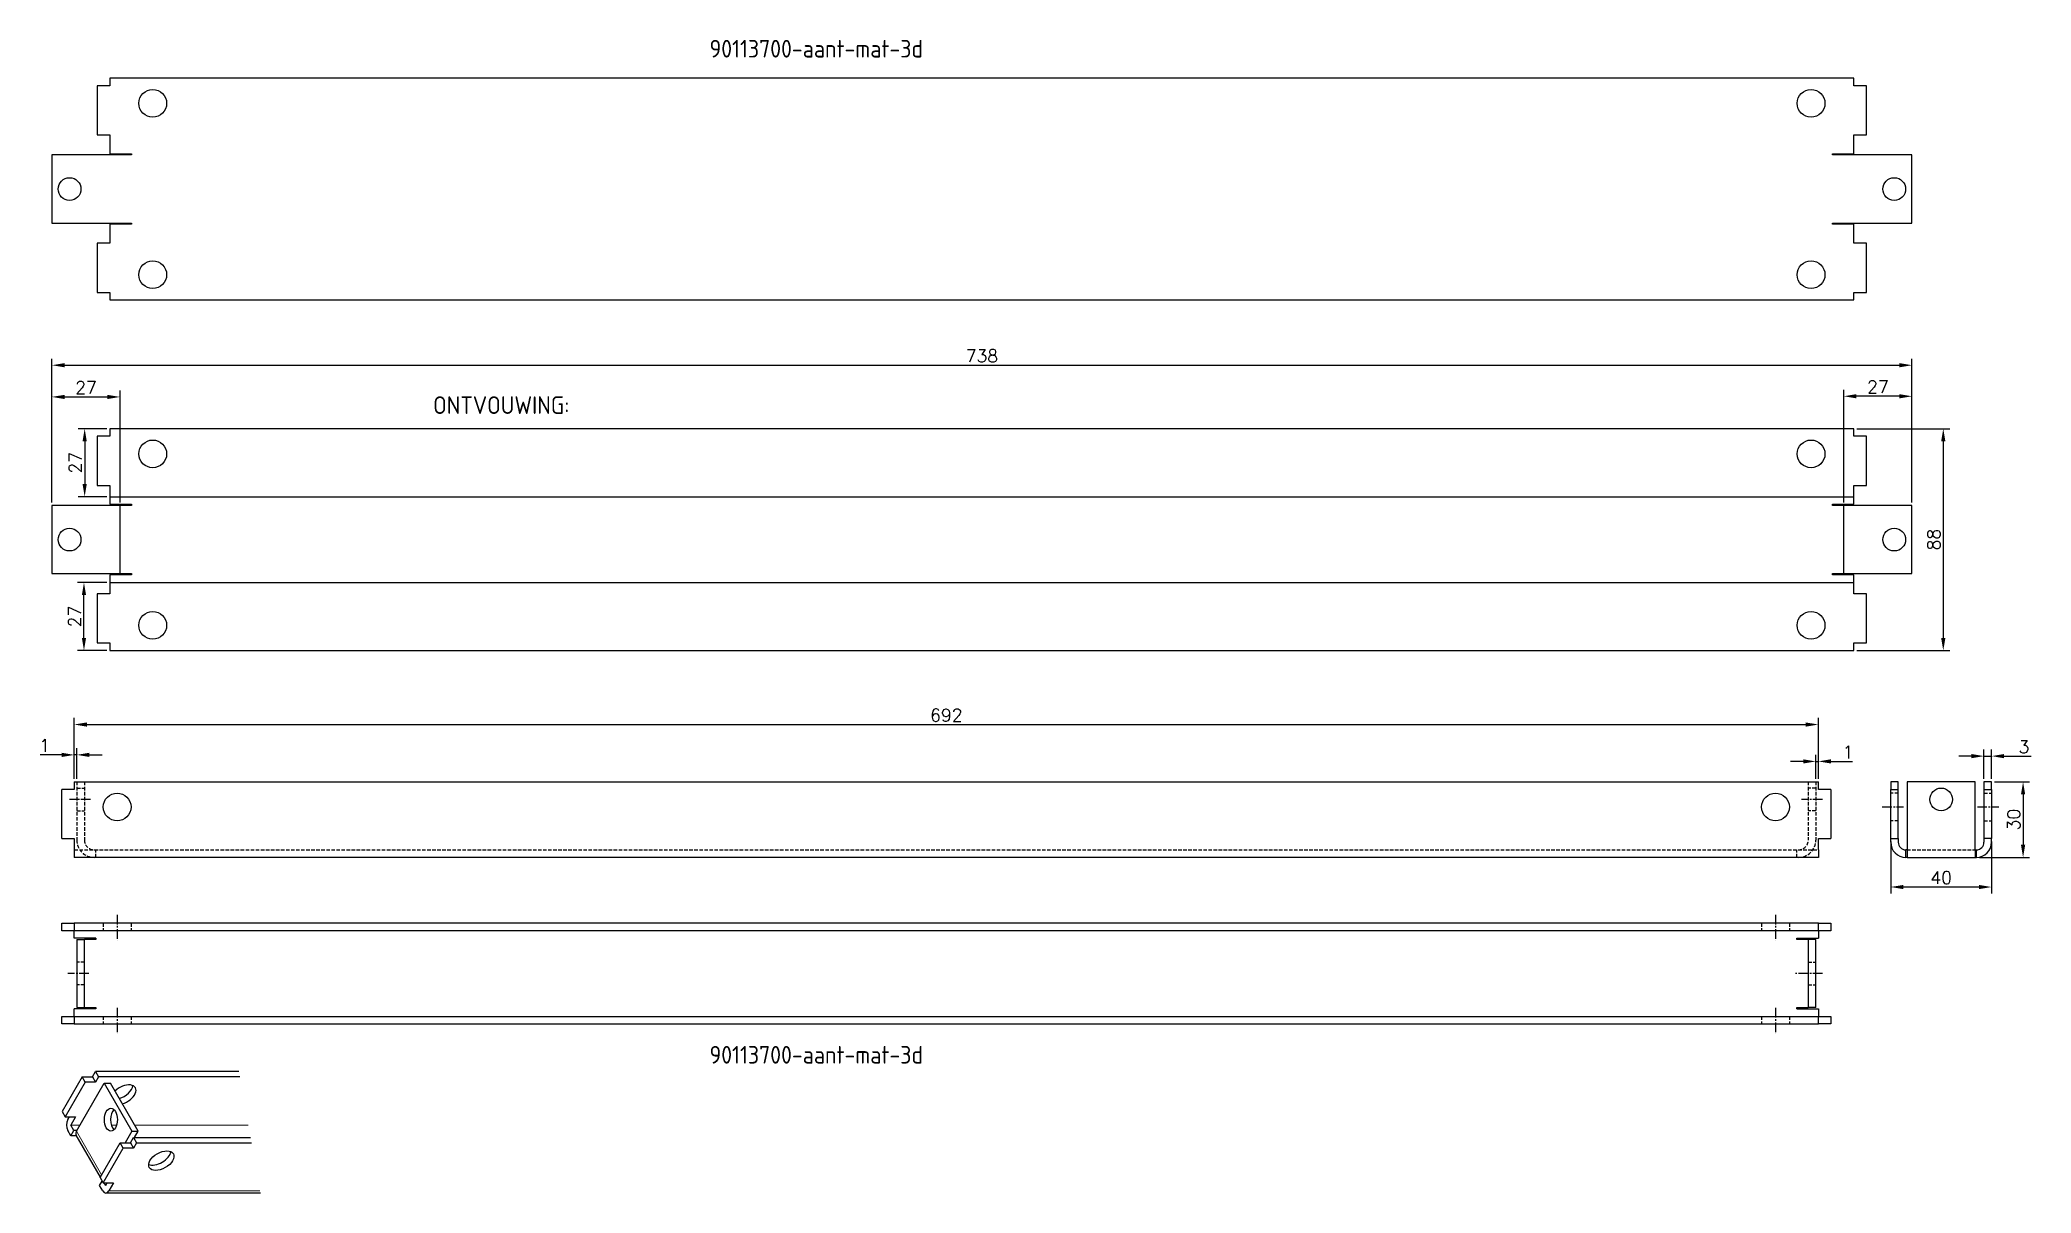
# Model space of a CAD drawing. Extents: x 3857 to 4647, y 162 to 620.
import ezdxf

# ---------------------------------------------------------------- set-up
doc = ezdxf.new("R2010")
doc.units = 0
doc.header["$LTSCALE"] = 0.2
doc.linetypes.add('Aslijn', pattern=[28.575, 19.05, -3.175, 3.175, -3.175])
doc.linetypes.add('Streeplijn', pattern=[10, 7, -3])
doc.layers.get('DEFPOINTS').update_dxf_attribs({"linetype": 'CONTINUOUS'})
for name, color, linetype in [('50VOL', 13, 'CONTINUOUS'), ('70VOL', 5, 'CONTINUOUS'), ('7A', 4, 'Aslijn'), ('AM_3', 6, 'Streeplijn'), ('BRANDLIJN', 93, 'CONTINUOUS')]:
    doc.layers.add(name, color=color, linetype=linetype)
doc.layers.add('Visible Narrow (ISO)', color=7, linetype='CONTINUOUS', lineweight=5)
doc.styles.add('ROMANS', font='romans.shx')
doc.styles.get("Standard").update_dxf_attribs({"font": 'isocp.shx'})
doc.dimstyles.new('1_OP_02$0', dxfattribs={"dimscale": 2, "dimtxt": 2.5, "dimasz": 2.5, "dimexe": 1.3, "dimexo": 0.6, "dimgap": 0.6, "dimtad": 1, "dimdec": 1, "dimdsep": 46, "dimtxsty": 'ROMANS', "dimcen": -1.5, "dimclrd": 150, "dimclre": 150, "dimclrt": 5, "dimadec": 0, "dimazin": 0, "dimtfac": 1, "dimtdec": 1, "dimtmove": 0, "dimatfit": 3, "dimfxl": 0, "dimtolj": 1, "dimtzin": 0, "dimarcsym": 0})

# ---------------------------------------------------------------- blocks, each defined once
blk = doc.blocks.new('*D2')
at = {"layer": '70VOL', "color": 150, "lineweight": -2}
for p, q in [((3870.41, 326.88), (3870.41, 350.99)), ((3875.41, 348.39), (4557.41, 348.39)), ((4562.41, 326.88), (4562.41, 350.99))]:
    blk.add_line(p, q, dxfattribs=at)
at = {"layer": '70VOL', "color": 150}
for points in [[(3875.41, 349.22), (3875.41, 347.55), (3870.41, 348.39)], [(4557.41, 349.22), (4557.41, 347.55), (4562.41, 348.39)]]:
    blk.add_solid(points, dxfattribs=at)
at = {"layer": 'DEFPOINTS', "color": 0}
for p in [(4562.41, 348.39), (3870.41, 325.68), (4562.41, 325.68)]:
    blk.add_point(p, dxfattribs=at)
at = {"layer": '70VOL', "color": 5, "insert": (4216.41, 352.09), "char_height": 5, "attachment_point": 5, "style": 'ROMANS'}
blk.add_mtext('\\A1;692', dxfattribs=at)
blk = doc.blocks.new('*D3')
at = {"layer": '70VOL', "color": 150, "lineweight": -2}
for p, q in [((4632.33, 325.68), (4646.25, 325.68)), ((4643.65, 320.68), (4643.65, 300.68)), ((4626.33, 295.68), (4646.25, 295.68))]:
    blk.add_line(p, q, dxfattribs=at)
at = {"layer": '70VOL', "color": 150}
for points in [[(4642.81, 320.68), (4644.48, 320.68), (4643.65, 325.68)], [(4642.81, 300.68), (4644.48, 300.68), (4643.65, 295.68)]]:
    blk.add_solid(points, dxfattribs=at)
at = {"layer": 'DEFPOINTS', "color": 0}
for p in [(4631.13, 325.68), (4625.13, 295.68), (4643.65, 295.68)]:
    blk.add_point(p, dxfattribs=at)
at = {"layer": '70VOL', "color": 5, "insert": (4639.95, 310.68), "char_height": 5, "attachment_point": 5, "rotation": 90, "style": 'ROMANS'}
blk.add_mtext('\\A1;30', dxfattribs=at)
blk = doc.blocks.new('*D4')
at = {"layer": '70VOL', "color": 150, "lineweight": -2}
for p, q in [((4591.13, 301.98), (4591.13, 281.33)), ((4631.13, 301.98), (4631.13, 281.33)), ((4626.13, 283.93), (4596.13, 283.93))]:
    blk.add_line(p, q, dxfattribs=at)
at = {"layer": '70VOL', "color": 150}
for points in [[(4596.13, 284.76), (4596.13, 283.09), (4591.13, 283.93)], [(4626.13, 284.76), (4626.13, 283.09), (4631.13, 283.93)]]:
    blk.add_solid(points, dxfattribs=at)
at = {"layer": 'DEFPOINTS', "color": 0}
for p in [(4591.13, 303.18), (4631.13, 303.18), (4591.13, 283.93)]:
    blk.add_point(p, dxfattribs=at)
at = {"layer": '70VOL', "color": 5, "insert": (4611.13, 287.63), "char_height": 5, "attachment_point": 5, "style": 'ROMANS'}
blk.add_mtext('\\A1;40', dxfattribs=at)
blk = doc.blocks.new('*D5')
at = {"layer": '70VOL', "color": 150, "lineweight": -2}
for p, q in [((4556.41, 333.76), (4551.41, 333.76)), ((4561.41, 326.88), (4561.41, 336.36)), ((4561.41, 333.76), (4562.41, 333.76)), ((4562.41, 326.88), (4562.41, 336.36)), ((4567.41, 333.76), (4576, 333.76))]:
    blk.add_line(p, q, dxfattribs=at)
at = {"layer": '70VOL', "color": 150}
for points in [[(4556.41, 334.59), (4556.41, 332.93), (4561.41, 333.76)], [(4567.41, 334.59), (4567.41, 332.93), (4562.41, 333.76)]]:
    blk.add_solid(points, dxfattribs=at)
at = {"layer": 'DEFPOINTS', "color": 0}
for p in [(4562.41, 333.76), (4561.41, 325.68), (4562.41, 325.68)]:
    blk.add_point(p, dxfattribs=at)
at = {"layer": '70VOL', "color": 5, "insert": (4574.21, 337.46), "char_height": 5, "attachment_point": 5, "style": 'ROMANS'}
blk.add_mtext('\\A1;1', dxfattribs=at)
blk = doc.blocks.new('*D6')
at = {"layer": '70VOL', "color": 150, "lineweight": -2}
for p, q in [((4623.13, 335.86), (4618.13, 335.86)), ((4628.13, 326.88), (4628.13, 338.46)), ((4628.13, 335.86), (4631.13, 335.86)), ((4631.13, 326.88), (4631.13, 338.46)), ((4636.13, 335.86), (4646.86, 335.86))]:
    blk.add_line(p, q, dxfattribs=at)
at = {"layer": '70VOL', "color": 150}
for points in [[(4623.13, 336.69), (4623.13, 335.02), (4628.13, 335.86)], [(4636.13, 336.69), (4636.13, 335.02), (4631.13, 335.86)]]:
    blk.add_solid(points, dxfattribs=at)
at = {"layer": 'DEFPOINTS', "color": 0}
for p in [(4631.13, 335.86), (4628.13, 325.68), (4631.13, 325.68)]:
    blk.add_point(p, dxfattribs=at)
at = {"layer": '70VOL', "color": 5, "insert": (4643.99, 339.56), "char_height": 5, "attachment_point": 5, "style": 'ROMANS'}
blk.add_mtext('\\A1;3', dxfattribs=at)
blk = doc.blocks.new('*D7')
at = {"layer": '70VOL', "color": 150, "lineweight": -2}
for p, q in [((3883.34, 465.75), (3871.92, 465.75)), ((3874.52, 460.75), (3874.52, 443.75)), ((3883.34, 438.75), (3871.92, 438.75))]:
    blk.add_line(p, q, dxfattribs=at)
at = {"layer": '70VOL', "color": 150}
for points in [[(3873.68, 460.75), (3875.35, 460.75), (3874.52, 465.75)], [(3873.68, 443.75), (3875.35, 443.75), (3874.52, 438.75)]]:
    blk.add_solid(points, dxfattribs=at)
at = {"layer": 'DEFPOINTS', "color": 0}
for p in [(3884.54, 465.75), (3874.52, 438.75), (3884.54, 438.75)]:
    blk.add_point(p, dxfattribs=at)
at = {"layer": '70VOL', "color": 5, "insert": (3870.82, 452.25), "char_height": 5, "attachment_point": 5, "rotation": 90, "style": 'ROMANS'}
blk.add_mtext('\\A1;27', dxfattribs=at)
blk = doc.blocks.new('*D8')
at = {"layer": '70VOL', "color": 150, "lineweight": -2}
for p, q in [((3883.34, 404.74), (3871.64, 404.74)), ((3874.24, 382.74), (3874.24, 399.74)), ((3883.34, 377.74), (3871.64, 377.74))]:
    blk.add_line(p, q, dxfattribs=at)
at = {"layer": '70VOL', "color": 150}
for points in [[(3873.4, 399.74), (3875.07, 399.74), (3874.24, 404.74)], [(3873.4, 382.74), (3875.07, 382.74), (3874.24, 377.74)]]:
    blk.add_solid(points, dxfattribs=at)
at = {"layer": 'DEFPOINTS', "color": 0}
for p in [(3874.24, 404.74), (3884.54, 404.74), (3884.54, 377.74)]:
    blk.add_point(p, dxfattribs=at)
at = {"layer": '70VOL', "color": 5, "insert": (3870.54, 391.24), "char_height": 5, "attachment_point": 5, "rotation": 90, "style": 'ROMANS'}
blk.add_mtext('\\A1;27', dxfattribs=at)
blk = doc.blocks.new('*D9')
at = {"layer": '70VOL', "color": 150, "lineweight": -2}
for p, q in [((3861.54, 436.44), (3861.54, 493.52)), ((3866.54, 490.92), (4594.54, 490.92)), ((4599.54, 436.44), (4599.54, 493.52))]:
    blk.add_line(p, q, dxfattribs=at)
at = {"layer": '70VOL', "color": 150}
for points in [[(3866.54, 491.76), (3866.54, 490.09), (3861.54, 490.92)], [(4594.54, 491.76), (4594.54, 490.09), (4599.54, 490.92)]]:
    blk.add_solid(points, dxfattribs=at)
at = {"layer": 'DEFPOINTS', "color": 0}
for p in [(4599.54, 490.92), (3861.54, 435.24), (4599.54, 435.24)]:
    blk.add_point(p, dxfattribs=at)
at = {"layer": '70VOL', "color": 5, "insert": (4230.54, 494.62), "char_height": 5, "attachment_point": 5, "style": 'ROMANS'}
blk.add_mtext('\\A1;738', dxfattribs=at)
blk = doc.blocks.new('*D10')
at = {"layer": '70VOL', "color": 150, "lineweight": -2}
for p, q in [((4577.74, 465.75), (4614.58, 465.75)), ((4611.98, 460.75), (4611.98, 382.74)), ((4577.74, 377.74), (4614.58, 377.74))]:
    blk.add_line(p, q, dxfattribs=at)
at = {"layer": '70VOL', "color": 150}
for points in [[(4611.15, 460.75), (4612.82, 460.75), (4611.98, 465.75)], [(4611.15, 382.74), (4612.82, 382.74), (4611.98, 377.74)]]:
    blk.add_solid(points, dxfattribs=at)
at = {"layer": 'DEFPOINTS', "color": 0}
for p in [(4576.54, 465.75), (4576.54, 377.74), (4611.98, 377.74)]:
    blk.add_point(p, dxfattribs=at)
at = {"layer": '70VOL', "color": 5, "insert": (4608.28, 421.74), "char_height": 5, "attachment_point": 5, "rotation": 90, "style": 'ROMANS'}
blk.add_mtext('\\A1;88', dxfattribs=at)
blk = doc.blocks.new('*D11')
at = {"layer": '70VOL', "color": 150, "lineweight": -2}
for p, q in [((4572.54, 436.44), (4572.54, 481.21)), ((4594.54, 478.61), (4577.54, 478.61)), ((4599.54, 436.44), (4599.54, 481.21))]:
    blk.add_line(p, q, dxfattribs=at)
at = {"layer": '70VOL', "color": 150}
for points in [[(4577.54, 479.44), (4577.54, 477.77), (4572.54, 478.61)], [(4594.54, 479.44), (4594.54, 477.77), (4599.54, 478.61)]]:
    blk.add_solid(points, dxfattribs=at)
at = {"layer": 'DEFPOINTS', "color": 0}
for p in [(4572.54, 478.61), (4572.54, 435.24), (4599.54, 435.24)]:
    blk.add_point(p, dxfattribs=at)
at = {"layer": '70VOL', "color": 5, "insert": (4586.04, 482.31), "char_height": 5, "attachment_point": 5, "style": 'ROMANS'}
blk.add_mtext('\\A1;27', dxfattribs=at)
blk = doc.blocks.new('*D12')
at = {"layer": '70VOL', "color": 150, "lineweight": -2}
for p, q in [((3861.54, 436.44), (3861.54, 480.95)), ((3866.54, 478.35), (3883.54, 478.35)), ((3888.54, 436.44), (3888.54, 480.95))]:
    blk.add_line(p, q, dxfattribs=at)
at = {"layer": '70VOL', "color": 150}
for points in [[(3866.54, 479.18), (3866.54, 477.51), (3861.54, 478.35)], [(3883.54, 479.18), (3883.54, 477.51), (3888.54, 478.35)]]:
    blk.add_solid(points, dxfattribs=at)
at = {"layer": 'DEFPOINTS', "color": 0}
for p in [(3888.54, 478.35), (3861.54, 435.24), (3888.54, 435.24)]:
    blk.add_point(p, dxfattribs=at)
at = {"layer": '70VOL', "color": 5, "insert": (3875.04, 482.05), "char_height": 5, "attachment_point": 5, "style": 'ROMANS'}
blk.add_mtext('\\A1;27', dxfattribs=at)
blk = doc.blocks.new('*D13')
at = {"layer": '70VOL', "color": 150, "lineweight": -2}
for p, q in [((3865.41, 336.35), (3856.82, 336.35)), ((3870.41, 326.88), (3870.41, 338.95)), ((3871.41, 336.35), (3870.41, 336.35)), ((3871.41, 326.88), (3871.41, 338.95)), ((3876.41, 336.35), (3881.41, 336.35))]:
    blk.add_line(p, q, dxfattribs=at)
at = {"layer": '70VOL', "color": 150}
for points in [[(3865.41, 337.18), (3865.41, 335.52), (3870.41, 336.35)], [(3876.41, 337.18), (3876.41, 335.52), (3871.41, 336.35)]]:
    blk.add_solid(points, dxfattribs=at)
at = {"layer": 'DEFPOINTS', "color": 0}
for p in [(3870.41, 336.35), (3870.41, 325.68), (3871.41, 325.68)]:
    blk.add_point(p, dxfattribs=at)
at = {"layer": '70VOL', "color": 5, "insert": (3858.62, 340.05), "char_height": 5, "attachment_point": 5, "style": 'ROMANS'}
blk.add_mtext('\\A1;1', dxfattribs=at)

msp = doc.modelspace()

# ---------------------------------------------------------------- linework, layer by layer
at = {"layer": '50VOL', "ltscale": 0.2}
for p, q in [((3884.54, 462.75), (3879.54, 462.75)), ((3879.54, 462.75), (3879.54, 443.25)), ((4576.54, 465.75), (3884.54, 465.75)), ((3884.54, 465.75), (3884.54, 462.75)), ((4576.54, 462.75), (4576.54, 465.75)), ((4581.54, 462.75), (4576.54, 462.75)), ((4581.54, 443.25), (4581.54, 462.75)), ((3879.54, 443.25), (3884.54, 443.25)), ((3884.54, 443.25), (3884.54, 435.74)), ((4576.54, 435.74), (4576.54, 443.25)), ((4576.54, 443.25), (4581.54, 443.25)), ((3893.04, 435.24), (3861.54, 435.24)), ((3861.54, 435.24), (3861.54, 408.24)), ((3884.54, 435.74), (3893.04, 435.74)), ((3893.04, 435.74), (3893.04, 435.24)), ((4568.04, 435.24), (4568.04, 435.74)), ((4568.04, 435.74), (4576.54, 435.74)), ((4599.54, 435.24), (4568.04, 435.24)), ((4599.54, 408.24), (4599.54, 435.24)), ((3861.54, 408.24), (3893.04, 408.24)), ((3893.04, 407.74), (3884.54, 407.74)), ((3884.54, 407.74), (3884.54, 400.24)), ((3893.04, 408.24), (3893.04, 407.74)), ((4568.04, 408.24), (4599.54, 408.24)), ((4568.04, 407.74), (4568.04, 408.24)), ((4576.54, 407.74), (4568.04, 407.74)), ((4576.54, 400.24), (4576.54, 407.74)), ((3884.54, 400.24), (3879.54, 400.24)), ((3879.54, 400.24), (3879.54, 380.74)), ((4581.54, 400.24), (4576.54, 400.24)), ((4581.54, 380.74), (4581.54, 400.24)), ((3879.54, 380.74), (3884.54, 380.74)), ((3884.54, 380.74), (3884.54, 377.74)), ((4576.54, 377.74), (4576.54, 380.74)), ((4576.54, 380.74), (4581.54, 380.74)), ((3884.54, 377.74), (4576.54, 377.74)), ((3870.41, 325.68), (4562.41, 325.68)), ((3870.41, 325.68), (3870.41, 322.68)), ((4562.41, 322.68), (4562.41, 325.68)), ((4591.13, 325.68), (4591.13, 322.68)), ((4594.13, 325.68), (4591.13, 325.68)), ((4594.13, 322.68), (4594.13, 325.68)), ((4597.63, 325.68), (4597.63, 298.68)), ((4624.63, 325.68), (4597.63, 325.68)), ((4624.63, 298.68), (4624.63, 325.68)), ((4628.13, 325.68), (4628.13, 322.68)), ((4631.13, 325.68), (4628.13, 325.68)), ((4631.13, 322.68), (4631.13, 325.68)), ((3865.41, 303.18), (3865.41, 322.68)), ((3870.41, 322.68), (3865.41, 322.68)), ((4567.41, 322.68), (4562.41, 322.68)), ((4567.41, 322.68), (4567.41, 303.18)), ((4591.13, 322.68), (4594.13, 322.68)), ((4591.13, 303.18), (4591.13, 322.68)), ((4594.13, 303.18), (4594.13, 322.68)), ((4628.13, 322.68), (4628.13, 303.18)), ((4628.13, 322.68), (4631.13, 322.68)), ((4631.13, 322.68), (4631.13, 303.18)), ((3865.41, 303.18), (3870.41, 303.18)), ((3870.41, 303.18), (3870.41, 295.68)), ((4562.41, 303.18), (4567.41, 303.18)), ((4562.41, 298.68), (4562.41, 303.18)), ((4591.13, 303.18), (4594.13, 303.18)), ((4591.13, 301.68), (4591.13, 303.18)), ((4594.13, 303.18), (4594.13, 301.68)), ((4631.13, 303.18), (4628.13, 303.18)), ((4628.13, 303.18), (4628.13, 301.68)), ((4631.13, 301.68), (4631.13, 303.18)), ((4562.41, 295.68), (3870.41, 295.68)), ((4562.41, 298.68), (4562.41, 295.68)), ((4597.63, 298.68), (4597.13, 298.68)), ((4597.13, 295.68), (4597.13, 298.68)), ((4597.63, 295.68), (4597.13, 295.68)), ((4597.63, 298.68), (4597.63, 295.68)), ((4597.63, 295.68), (4624.63, 295.68)), ((4624.63, 298.68), (4624.63, 295.68)), ((4624.63, 298.68), (4625.13, 298.68)), ((4624.63, 295.68), (4625.13, 295.68)), ((4625.13, 295.68), (4625.13, 298.68)), ((3865.41, 266.6), (3865.41, 269.6)), ((3865.41, 269.6), (3870.41, 269.6)), ((3870.41, 269.6), (3870.41, 266.6)), ((4562.41, 269.6), (3870.41, 269.6)), ((4562.41, 269.6), (4567.41, 269.6)), ((4562.41, 266.6), (4562.41, 269.6)), ((4567.41, 269.6), (4567.41, 266.6)), ((3870.41, 266.6), (3865.41, 266.6)), ((4562.41, 266.6), (3870.41, 266.6)), ((3870.41, 263.6), (3870.41, 266.6)), ((3870.41, 266.6), (3870.41, 266.6)), ((3878.91, 263.6), (3870.41, 263.6)), ((3871.41, 263.1), (3871.41, 236.1)), ((3871.41, 263.1), (3874.41, 263.1)), ((3874.42, 263.1), (3874.41, 263.1)), ((3874.41, 236.1), (3874.41, 263.1)), ((3878.91, 263.1), (3874.42, 263.1)), ((3878.91, 263.6), (3878.91, 263.1)), ((4553.91, 263.6), (4562.41, 263.6)), ((4553.91, 263.1), (4553.91, 263.6)), ((4558.41, 263.1), (4553.91, 263.1)), ((4558.41, 263.1), (4558.41, 263.1)), ((4558.41, 263.1), (4558.41, 236.1)), ((4561.41, 263.1), (4558.41, 263.1)), ((4561.41, 236.1), (4561.41, 263.1)), ((4567.41, 266.6), (4562.41, 266.6)), ((4562.41, 266.6), (4562.41, 263.6)), ((4562.41, 266.6), (4562.41, 266.6)), ((3865.41, 232.6), (3870.41, 232.6)), ((3865.41, 229.6), (3865.41, 232.6)), ((3870.41, 229.6), (3865.41, 229.6)), ((3878.91, 235.6), (3870.41, 235.6)), ((3870.41, 232.6), (3870.41, 235.6)), ((3870.41, 232.6), (3870.41, 229.6)), ((3870.41, 232.6), (4562.41, 232.6)), ((3870.41, 232.6), (3870.41, 232.6)), ((3870.41, 229.6), (4562.41, 229.6)), ((3871.41, 236.1), (3874.41, 236.1)), ((3874.42, 236.1), (3874.41, 236.1)), ((3874.42, 236.1), (3878.91, 236.1)), ((3878.91, 236.1), (3878.91, 235.6)), ((4553.91, 235.6), (4553.91, 236.1)), ((4553.91, 236.1), (4558.41, 236.1)), ((4553.91, 235.6), (4562.41, 235.6)), ((4558.41, 236.1), (4558.41, 236.1)), ((4561.41, 236.1), (4558.41, 236.1)), ((4562.41, 235.6), (4562.41, 232.6)), ((4562.41, 232.6), (4567.41, 232.6)), ((4562.41, 229.6), (4562.41, 232.6)), ((4562.41, 232.6), (4562.41, 232.6)), ((4567.41, 229.6), (4562.41, 229.6)), ((4567.41, 232.6), (4567.41, 229.6)), ((3873.51, 208.62), (3865.57, 194.83)), ((3874.73, 206.49), (3866.79, 192.71)), ((3871.29, 187.05), (3882.28, 206.14)), ((3874.73, 206.49), (3873.51, 208.62)), ((3873.51, 208.62), (3877.6, 208.62)), ((3878.82, 206.49), (3874.73, 206.49)), ((3877.6, 208.62), (3878.82, 210.74)), ((3877.6, 208.62), (3878.82, 206.49)), ((3935.67, 210.74), (3878.82, 210.74)), ((3878.82, 210.74), (3880.04, 208.62)), ((3880.04, 208.62), (3878.82, 206.49)), ((3936.05, 208.62), (3880.04, 208.62)), ((3882.28, 206.14), (3893.28, 187.05)), ((3882.28, 206.14), (3884.74, 206.14)), ((3895.73, 187.05), (3884.74, 206.14)), ((3865.57, 194.83), (3866.79, 192.71)), ((3866.79, 192.71), (3870.88, 192.71)), ((3867.83, 191.65), (3868.44, 192.71)), ((3870.88, 192.71), (3869.05, 189.52)), ((3869.05, 185.28), (3867.83, 187.4)), ((3870.27, 187.4), (3869.05, 189.52)), ((3869.05, 185.28), (3870.27, 187.4)), ((3871.3, 185.28), (3869.05, 185.28)), ((3871.49, 187.4), (3870.27, 187.4)), ((3880.75, 168.87), (3871.14, 185.55)), ((3880.64, 168.66), (3888.58, 182.45)), ((3888.58, 182.45), (3892.66, 182.45)), ((3889.8, 180.33), (3888.58, 182.45)), ((3893.28, 187.05), (3890.63, 182.45)), ((3892.66, 182.45), (3893.89, 184.57)), ((3892.66, 182.45), (3893.89, 180.33)), ((3893.28, 187.05), (3895.73, 187.05)), ((3893.89, 184.57), (3895.11, 182.45)), ((3893.89, 184.57), (3940.32, 184.57)), ((3895.11, 182.45), (3893.89, 180.33)), ((3894.31, 184.57), (3895.73, 187.05)), ((3895.11, 182.45), (3940.69, 182.45)), ((3881.86, 166.54), (3889.8, 180.33)), ((3893.89, 180.33), (3889.8, 180.33)), ((3880.45, 165.48), (3881.46, 167.24)), ((3880.64, 168.66), (3881.86, 166.54)), ((3881.86, 166.54), (3885.95, 166.54)), ((3882.89, 165.48), (3882.28, 166.54)), ((3882.89, 165.48), (3883.5, 166.54)), ((3885.95, 166.54), (3884.11, 163.36)), ((3881.67, 163.36), (3880.45, 165.48)), ((3944.24, 162.48), (3882.89, 162.48))]:
    msp.add_line(p, q, dxfattribs=at)
at = {"layer": '50VOL'}
for p, q in [((3884.54, 438.75), (4576.54, 438.75)), ((3888.54, 408.24), (3888.54, 435.24)), ((4572.54, 408.24), (4572.54, 435.24)), ((3884.54, 404.74), (4576.54, 404.74))]:
    msp.add_line(p, q, dxfattribs=at)
at = {"layer": '50VOL', "ltscale": 0.2}
for centre, radius in [((3901.54, 455.75), 5.5), ((4559.54, 455.75), 5.5), ((3868.54, 421.74), 4.5), ((4592.54, 421.74), 4.5), ((3901.54, 387.74), 5.5), ((4559.54, 387.74), 5.5), ((3887.41, 315.68), 5.5), ((4545.41, 315.68), 5.5), ((4611.13, 318.68), 4.5)]:
    msp.add_circle(centre, radius, dxfattribs=at)
for centre, radius, start, end in [((4597.13, 301.68), 6, 180, 270), ((4597.13, 301.68), 3, 180, 270), ((4625.13, 301.68), 3, 270, 0), ((4625.13, 301.68), 6, 270, 0)]:
    msp.add_arc(centre, radius, start, end, dxfattribs=at)
for centre, major_axis, ratio, start_param, end_param in [((3889.87, 201.54), (4.77, 2.74), 0.578093, 4.310224, 8.256147), ((3888.65, 203.67), (4.77, 2.74), 0.578093, 4.310224, 5.888031), ((3869.05, 189.52), (0, 3), 0.575862, 0.785398, 2.356194), ((3887.38, 191.64), (0, -4.5), 0.575862, 3.634548, 5.79023), ((3873.74, 187.05), (-2.6, -1.5), 0.578093, 5.499721, 6.283185), ((3903.71, 177.5), (4.77, 2.74), 0.578093, 3.536747, 5.888031), ((3882.89, 165.48), (0, -3), 0.575862, 5.497787, 7.068583)]:
    msp.add_ellipse(centre, major_axis=major_axis, ratio=ratio, start_param=start_param, end_param=end_param, dxfattribs=at)
for centre, major_axis, ratio in [((3884.93, 191.64), (0, 4.5), 0.575862), ((3904.93, 175.38), (4.77, 2.74), 0.578093)]:
    msp.add_ellipse(centre, major_axis=major_axis, ratio=ratio, dxfattribs=at)
at = {"layer": '7A'}
for p, q in [((3876.86, 318.68), (3868.54, 318.68)), ((4564.08, 318.68), (4555.75, 318.68)), ((4587.76, 315.68), (4596.25, 315.68)), ((4625.52, 315.68), (4634.01, 315.68)), ((3887.41, 272.93), (3887.41, 262.77)), ((4545.41, 272.93), (4545.41, 262.77)), ((3876.21, 249.6), (3867.88, 249.6)), ((4564.08, 249.6), (4552.75, 249.6)), ((3887.41, 235.94), (3887.41, 225.77)), ((4545.41, 235.94), (4545.41, 225.77))]:
    msp.add_line(p, q, dxfattribs=at)
at = {"layer": 'AM_3'}
for p, q in [((3871.41, 325.68), (3871.41, 302.58)), ((3874.41, 325.68), (3874.41, 302.58)), ((4558.41, 325.68), (4558.41, 302.58)), ((4561.41, 325.68), (4561.41, 302.58)), ((3871.41, 323.18), (3874.41, 323.18)), ((4561.41, 323.18), (4558.41, 323.18)), ((4594.13, 321.18), (4591.13, 321.18)), ((4628.13, 321.18), (4631.13, 321.18)), ((3871.41, 314.18), (3874.41, 314.18)), ((4561.41, 314.18), (4558.41, 314.18)), ((4594.13, 310.18), (4591.13, 310.18)), ((4628.13, 310.18), (4631.13, 310.18)), ((3870.41, 298.68), (4562.41, 298.68)), ((3878.91, 295.68), (3878.91, 298.68)), ((4553.91, 295.68), (4553.91, 298.68)), ((4597.63, 298.68), (4624.63, 298.68)), ((3881.91, 269.6), (3881.91, 266.6)), ((3892.91, 269.6), (3892.91, 266.6)), ((4539.91, 269.6), (4539.91, 266.6)), ((4550.91, 269.6), (4550.91, 266.6)), ((3874.41, 254.1), (3871.41, 254.1)), ((4558.41, 254.1), (4561.41, 254.1)), ((3874.41, 245.1), (3871.41, 245.1)), ((4558.41, 245.1), (4561.41, 245.1)), ((3881.91, 232.6), (3881.91, 229.6)), ((3892.91, 232.6), (3892.91, 229.6)), ((4539.91, 232.6), (4539.91, 229.6)), ((4550.91, 232.6), (4550.91, 229.6))]:
    msp.add_line(p, q, dxfattribs=at)
for centre, radius, start, end in [((3878.31, 302.58), 6.9, 180, 270), ((3878.31, 302.58), 3.9, 180, 270), ((4554.51, 302.58), 3.9, 270, 0), ((4554.51, 302.58), 6.9, 270, 0)]:
    msp.add_arc(centre, radius, start, end, dxfattribs=at)
at = {"layer": 'BRANDLIJN', "ltscale": 0.05}
for p, q in [((3884.54, 601.82), (3879.54, 601.82)), ((3879.54, 601.82), (3879.54, 582.33)), ((4576.54, 604.82), (3884.54, 604.82)), ((3884.54, 604.82), (3884.54, 601.82)), ((4576.54, 601.82), (4576.54, 604.82)), ((4581.54, 601.82), (4576.54, 601.82)), ((4581.54, 582.33), (4581.54, 601.82)), ((3879.54, 582.33), (3884.54, 582.33)), ((3884.54, 582.33), (3884.54, 574.82)), ((4576.54, 574.82), (4576.54, 582.33)), ((4576.54, 582.33), (4581.54, 582.33)), ((3893.04, 574.32), (3861.54, 574.32)), ((3861.54, 574.32), (3861.54, 547.32)), ((3884.54, 574.82), (3893.04, 574.82)), ((3893.04, 574.82), (3893.04, 574.32)), ((4568.04, 574.32), (4568.04, 574.82)), ((4568.04, 574.82), (4576.54, 574.82)), ((4599.54, 574.32), (4568.04, 574.32)), ((4599.54, 547.32), (4599.54, 574.32)), ((3861.54, 547.32), (3893.04, 547.32)), ((3893.04, 546.82), (3884.54, 546.82)), ((3884.54, 546.82), (3884.54, 539.32)), ((3893.04, 547.32), (3893.04, 546.82)), ((4568.04, 547.32), (4599.54, 547.32)), ((4568.04, 546.82), (4568.04, 547.32)), ((4576.54, 546.82), (4568.04, 546.82)), ((4576.54, 539.32), (4576.54, 546.82)), ((3884.54, 539.32), (3879.54, 539.32)), ((3879.54, 539.32), (3879.54, 519.82)), ((4581.54, 539.32), (4576.54, 539.32)), ((4581.54, 519.82), (4581.54, 539.32)), ((3879.54, 519.82), (3884.54, 519.82)), ((3884.54, 519.82), (3884.54, 516.82)), ((3884.54, 516.82), (4576.54, 516.82)), ((4576.54, 516.82), (4576.54, 519.82)), ((4576.54, 519.82), (4581.54, 519.82))]:
    msp.add_line(p, q, dxfattribs=at)
for centre, radius in [((3901.54, 594.82), 5.5), ((4559.54, 594.82), 5.5), ((3868.54, 560.82), 4.5), ((4592.54, 560.82), 4.5), ((3901.54, 526.82), 5.5), ((4559.54, 526.82), 5.5)]:
    msp.add_circle(centre, radius, dxfattribs=at)
at = {"layer": 'Visible Narrow (ISO)', "ltscale": 0.2}
for p, q in [((3869.05, 189.52), (3872.72, 189.52)), ((3872.71, 189.52), (3869.05, 189.52)), ((3871.29, 187.05), (3881.26, 169.74)), ((3885.1, 189.52), (3887.22, 189.52)), ((3887.22, 189.52), (3885.1, 189.52)), ((3894.31, 189.52), (3939.44, 189.52)), ((3939.44, 189.52), (3894.31, 189.52)), ((3882.89, 165.48), (3882.89, 165.48)), ((3884.11, 163.36), (3944.08, 163.36))]:
    msp.add_line(p, q, dxfattribs=at)

# ---------------------------------------------------------------- texts
at = {"layer": '70VOL', "ltscale": 0.05}
msp.add_text('ONTVOUWING:', height=7, dxfattribs=at).set_placement((4012.78, 471.59, 10.81))
at = {"layer": 'BRANDLIJN', "ltscale": 0.05}
for p in [(4122.46, 612.98, 10.81), (4122.46, 213.88, 10.81)]:
    msp.add_text('90113700-aant-mat-3d', height=7, dxfattribs=at).set_placement(p)

# ---------------------------------------------------------------- dimensions: what is measured, and where the dimension line sits
at = {"layer": '70VOL'}
for base, p1, p2, picture, middle in [((4599.54, 490.92), (3861.54, 435.24), (4599.54, 435.24), '*D9', (4230.54, 494.62)), ((3888.54, 478.35), (3861.54, 435.24), (3888.54, 435.24), '*D12', (3875.04, 482.05)), ((4572.54, 478.61), (4599.54, 435.24), (4572.54, 435.24), '*D11', (4586.04, 482.31)), ((4562.41, 348.39), (3870.41, 325.68), (4562.41, 325.68), '*D2', (4216.41, 352.09)), ((3870.41, 336.35), (3871.41, 325.68), (3870.41, 325.68), '*D13', (3858.62, 340.05)), ((4562.41, 333.76), (4561.41, 325.68), (4562.41, 325.68), '*D5', (4574.21, 337.46)), ((4631.13, 335.86), (4628.13, 325.68), (4631.13, 325.68), '*D6', (4643.99, 339.56)), ((4591.13, 283.93), (4631.13, 303.18), (4591.13, 303.18), '*D4', (4611.13, 287.63))]:
    dim = msp.add_linear_dim(base=base, p1=p1, p2=p2, dimstyle='1_OP_02$0', dxfattribs=at)
    dim.commit()
    dim.dimension.update_dxf_attribs({"geometry": picture, "text_midpoint": middle})
for base, p1, p2, picture, middle in [((3874.52, 438.75), (3884.54, 465.75), (3884.54, 438.75), '*D7', (3870.82, 452.25)), ((3874.24, 404.74), (3884.54, 377.74), (3884.54, 404.74), '*D8', (3870.54, 391.24)), ((4643.65, 295.68), (4631.13, 325.68), (4625.13, 295.68), '*D3', (4639.95, 310.68))]:
    dim = msp.add_linear_dim(base=base, p1=p1, p2=p2, angle=90, dimstyle='1_OP_02$0', dxfattribs=at)
    dim.commit()
    dim.dimension.update_dxf_attribs({"geometry": picture, "text_midpoint": middle})
dim = msp.add_linear_dim(base=(4611.98, 377.74), p1=(4576.54, 465.75), p2=(4576.54, 377.74), angle=90, dimstyle='1_OP_02$0', dxfattribs=at)
dim.commit()
dim.dimension.update_dxf_attribs({"geometry": '*D10', "text_midpoint": (4611.98, 421.74), "dimtype": 160})

doc.saveas('drawing.dxf')
